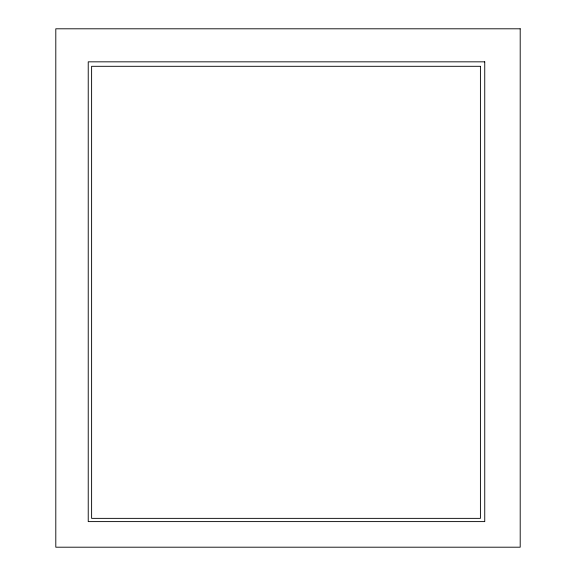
<?xml version="1.0" encoding="UTF-8"?>
<svg xmlns="http://www.w3.org/2000/svg" width="576" height="576" viewBox="0 0 576 576"><rect width="100%" height="100%" fill="white"/><g stroke="black" fill="none" stroke-linecap="round" stroke-linejoin="round"><path stroke-width="0.86" d="M520.2 28.8L55.8 28.8L55.8 547.2L520.2 547.2L520.2 28.8M484.747 61.834L88.229 61.834L88.229 521.604L484.747 521.604L484.747 61.834M480.413 66.305L91.613 66.305L91.613 518.364L480.413 518.364L480.413 66.305"/></g></svg>
